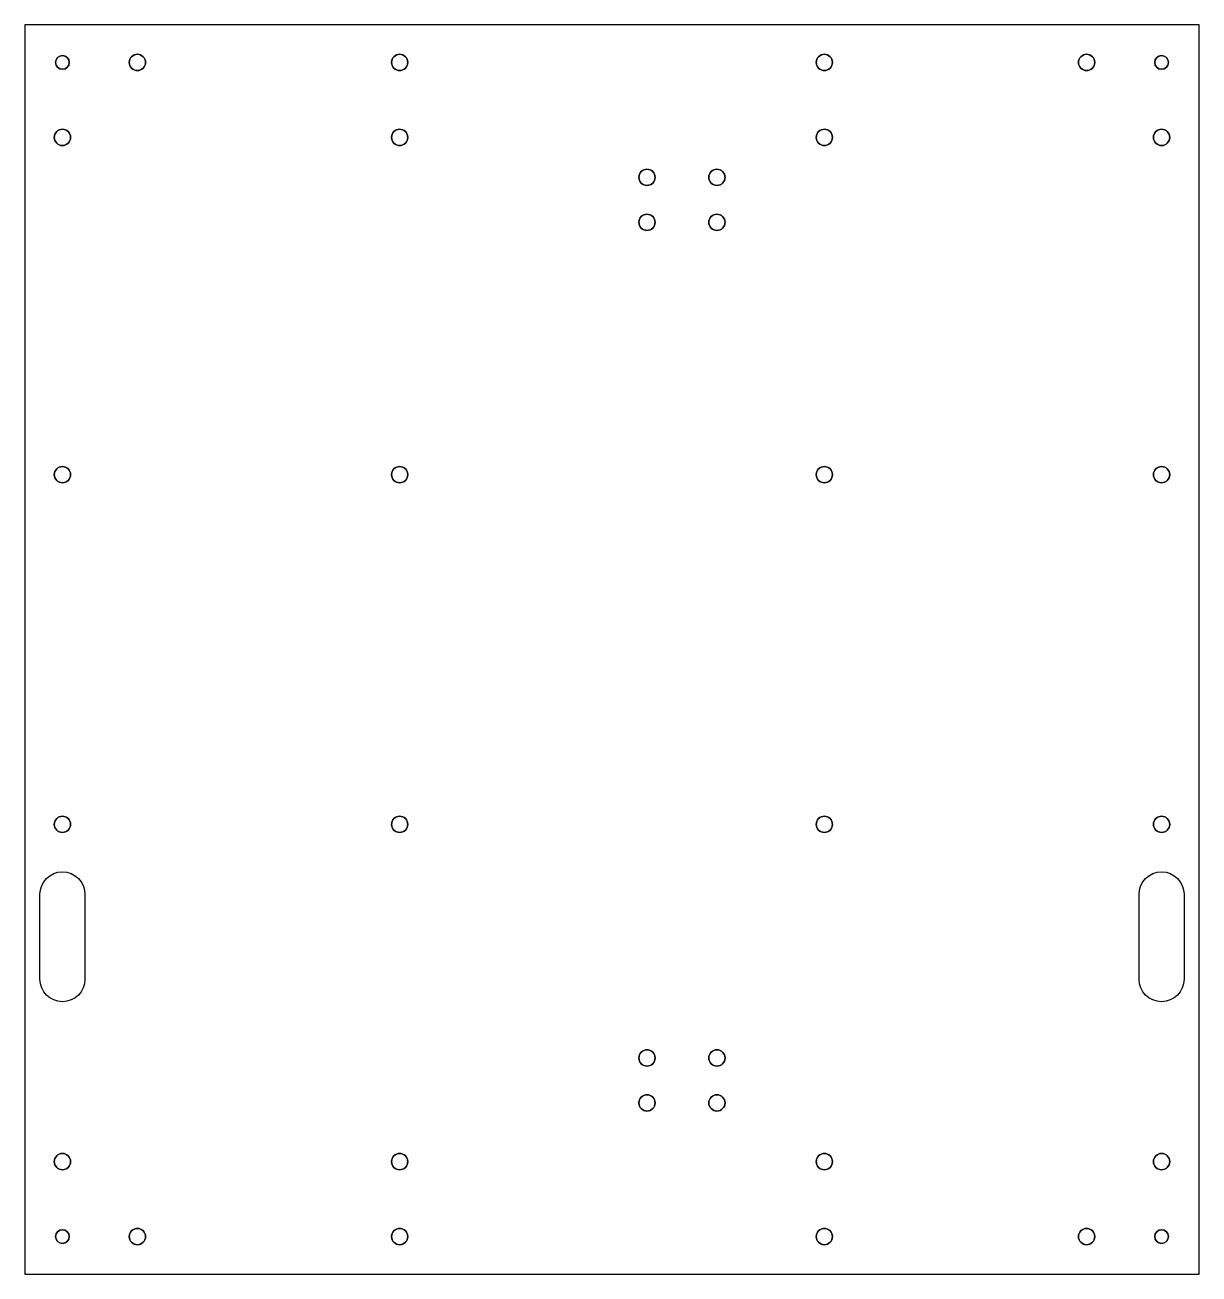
# Model space of a CAD drawing. Header units: millimetres. Extents: x -214 to 256, y -401 to 99.
import ezdxf

# ---------------------------------------------------------------- set-up
doc = ezdxf.new("R2010")
doc.units = ezdxf.units.MM
doc.layers.get('0').update_dxf_attribs({"linetype": 'CONTINUOUS'})

msp = doc.modelspace()

# ---------------------------------------------------------------- linework, layer by layer
msp.add_lwpolyline([(256, -401), (256, 99), (-214, 99), (-214, -401)], close=True)
msp.add_lwpolyline([(256, -401), (256, 99), (-214, 99), (-214, -401)], close=True)
for points in [[(-208, -283), (-208, -249, -1), (-190, -249), (-190, -283, -1)], [(-208, -283), (-208, -249, -1), (-190, -249), (-190, -283, -1)], [(232, -283), (232, -249, -1), (250, -249), (250, -283, -1)], [(232, -283), (232, -249, -1), (250, -249), (250, -283, -1)]]:
    msp.add_lwpolyline(points, format="xyb", close=True)
at = {"extrusion": (0, 2.07242e-14, -1)}
for centre, radius in [((199, 84), 2.75), ((169, 84), 3.25), ((64, 84), 3.25), ((-106, 84), 3.25), ((-211, 84), 3.25), ((-241, 84), 2.75), ((199, 54), 3.25), ((64, 54), 3.25), ((-106, 54), 3.25), ((-241, 54), 3.25), ((-35, 38), 3.25), ((-63, 38), 3.25), ((-35, 20), 3.25), ((-63, 20), 3.25), ((199, -81), 3.25), ((64, -81), 3.25), ((-106, -81), 3.25), ((-241, -81), 3.25), ((199, -221), 3.25), ((64, -221), 3.25), ((-106, -221), 3.25), ((-241, -221), 3.25), ((-35, -314.5), 3.25), ((-63, -314.5), 3.25), ((-35, -332.5), 3.25), ((-63, -332.5), 3.25), ((199, -356), 3.25), ((64, -356), 3.25), ((-106, -356), 3.25), ((-241, -356), 3.25), ((199, -386), 2.75), ((169, -386), 3.25), ((64, -386), 3.25), ((-106, -386), 3.25), ((-211, -386), 3.25), ((-241, -386), 2.75)]:
    msp.add_circle(centre, radius, dxfattribs=at)
for centre, radius in [((-199, 84), 2.75), ((-169, 84), 3.25), ((-64, 84), 3.25), ((106, 84), 3.25), ((211, 84), 3.25), ((241, 84), 2.75), ((-199, 54), 3.25), ((-64, 54), 3.25), ((106, 54), 3.25), ((241, 54), 3.25), ((35, 38), 3.25), ((63, 38), 3.25), ((35, 20), 3.25), ((63, 20), 3.25), ((-199, -81), 3.25), ((-64, -81), 3.25), ((106, -81), 3.25), ((241, -81), 3.25), ((-199, -221), 3.25), ((-64, -221), 3.25), ((106, -221), 3.25), ((241, -221), 3.25), ((35, -314.5), 3.25), ((63, -314.5), 3.25), ((35, -332.5), 3.25), ((63, -332.5), 3.25), ((-199, -356), 3.25), ((-64, -356), 3.25), ((106, -356), 3.25), ((241, -356), 3.25), ((-199, -386), 2.75), ((-169, -386), 3.25), ((-64, -386), 3.25), ((106, -386), 3.25), ((211, -386), 3.25), ((241, -386), 2.75)]:
    msp.add_circle(centre, radius)

doc.saveas('drawing.dxf')
